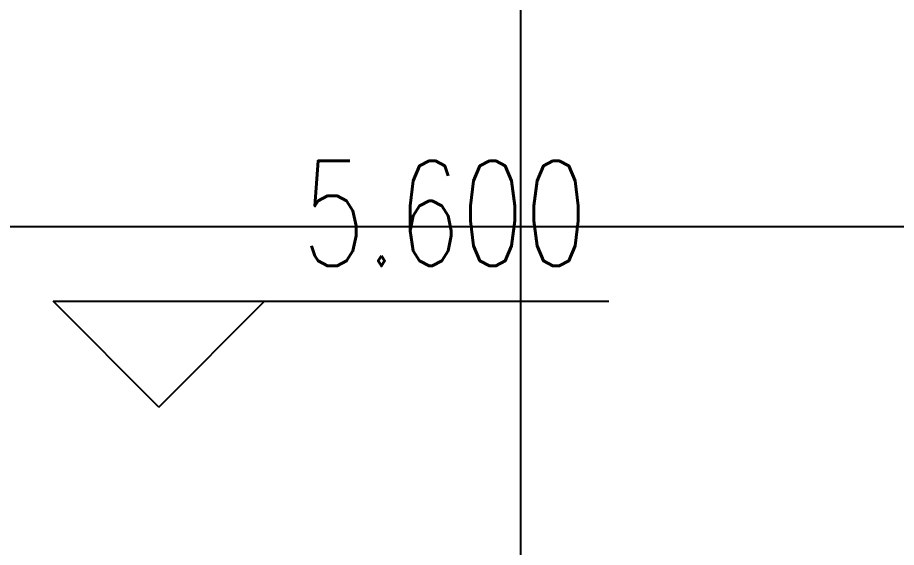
# Model space of a CAD drawing. Extents: x -170 to 1091, y -90 to 504.
# Drawn here: x 185.73 to 210.65, y 90.92 to 105.92 of the extents above; entities that cross this region are included whole.
import ezdxf

# ---------------------------------------------------------------- set-up
doc = ezdxf.new("R2010")
doc.units = 0
doc.header["$LTSCALE"] = 1000
for name, color, linetype in [('DIM_ELEV', 3, 'CONTINUOUS'), ('PUB_TEXT', 7, 'CONTINUOUS'), ('方格网', 6, 'CONTINUOUS')]:
    doc.layers.add(name, color=color, linetype=linetype)
doc.styles.add('_TCH_DIM', font='SIMPLEX', dxfattribs={"bigfont": 'GBCBIG'})

msp = doc.modelspace()

# ---------------------------------------------------------------- linework, layer by layer
at = {"layer": 'DIM_ELEV', "linetype": 'Continuous'}
for p, q in [((189.73447, 94.88666), (186.73447, 97.88666)), ((186.73447, 97.88666), (202.49763, 97.88666)), ((189.73447, 94.88666), (192.73447, 97.88666))]:
    msp.add_line(p, q, dxfattribs=at)
at = {"layer": '方格网', "color": 6, "linetype": 'Continuous'}
for p, q in [((200, -54.65023), (200, 494.06478)), ((850.549, 100), (-76.88164, 100))]:
    msp.add_line(p, q, dxfattribs=at)

# ---------------------------------------------------------------- texts
at = {"layer": 'PUB_TEXT', "linetype": 'Continuous', "style": '_TCH_DIM', "width": 0.705882}
msp.add_text('5.600', height=2.975, dxfattribs=at).set_placement((193.79763, 98.88766))

doc.saveas('drawing.dxf')
